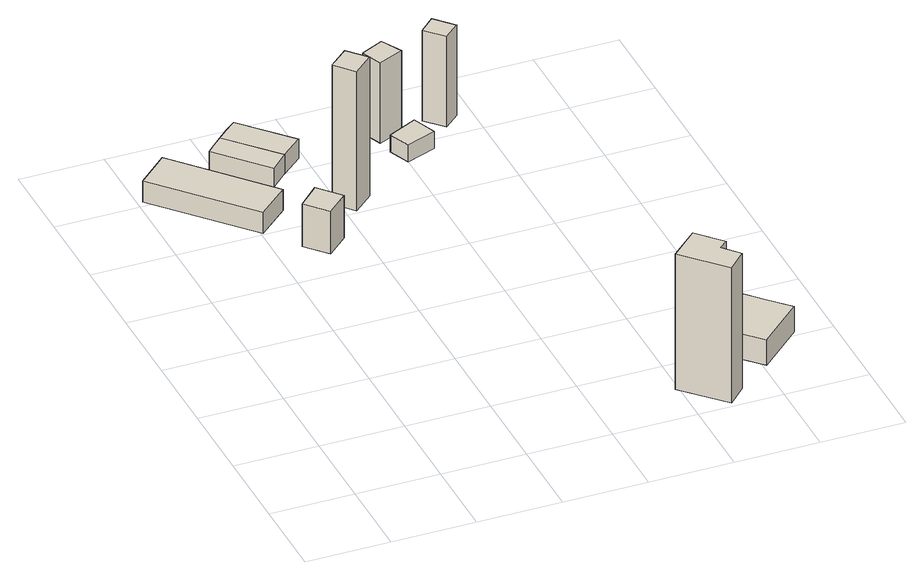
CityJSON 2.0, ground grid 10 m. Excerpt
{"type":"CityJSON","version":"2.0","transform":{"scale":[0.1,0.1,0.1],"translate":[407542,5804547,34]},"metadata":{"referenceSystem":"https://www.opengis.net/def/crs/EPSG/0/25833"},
"CityObjects":{
"building1":{"type":"Building","attributes":{"Gemeindeschluessel":"11000009","BezugspunktDach":"2200","function":"31001_2000","measuredHeight":2.65,"storeysAboveGround":1},"address":[{"country":"Germany","locality":"Berlin","thoroughfareNumber":"954 (10)","thoroughfareName":"Nuscheweg"}],"geometry":[{"type":"Solid","lod":"1","boundaries":[[[[0,1,2,3]],[[4,5,6,7]],[[4,7,3,2]],[[5,4,2,1]],[[6,5,1,0]],[[7,6,0,3]]]]}]},
"building2":{"type":"Building","attributes":{"Gemeindeschluessel":"11000009","BezugspunktDach":"2200","function":"31001_1010","measuredHeight":5.49,"storeysAboveGround":2},"address":[{"country":"Germany","locality":"Berlin","thoroughfareNumber":"954 (8)","thoroughfareName":"Nuscheweg"}],"geometry":[{"type":"Solid","lod":"1","boundaries":[[[[8,9,10,11]],[[12,13,14,15]],[[12,15,11,10]],[[13,12,10,9]],[[14,13,9,8]],[[15,14,8,11]]]]}]},
"building3":{"type":"Building","attributes":{"Gemeindeschluessel":"11000009","BezugspunktDach":"2200","function":"31001_2000","measuredHeight":2.89,"storeysAboveGround":1},"address":[{"country":"Germany","locality":"Berlin","thoroughfareNumber":"954 (12)","thoroughfareName":"Nuscheweg"}],"geometry":[{"type":"Solid","lod":"1","boundaries":[[[[16,17,18,19,20]],[[21,22,23,24,25]],[[21,25,20,19]],[[22,21,19,18]],[[23,22,18,17]],[[24,23,17,16]],[[25,24,16,20]]]]}]},
"building4":{"type":"Building","attributes":{"Gemeindeschluessel":"11000009","BezugspunktDach":"2200","function":"31001_1010","measuredHeight":3.04,"storeysAboveGround":1},"address":[{"country":"Germany","locality":"Berlin","thoroughfareNumber":"954 (11)","thoroughfareName":"Nuscheweg"}],"geometry":[{"type":"Solid","lod":"1","boundaries":[[[[17,26,27,28,18]],[[29,30,31,32,33]],[[29,33,18,28]],[[30,29,28,27]],[[31,30,27,26]],[[32,31,26,17]],[[33,32,17,18]]]]}]},
"building5":{"type":"Building","attributes":{"Gemeindeschluessel":"11000009","BezugspunktDach":"2200","function":"31001_1010","measuredHeight":17.95,"storeysAboveGround":1},"address":[{"country":"Germany","locality":"Berlin","thoroughfareNumber":"954 (9)","thoroughfareName":"Nuscheweg"}],"geometry":[{"type":"Solid","lod":"1","boundaries":[[[[34,35,36,37]],[[38,39,40,41]],[[38,41,37,36]],[[39,38,36,35]],[[40,39,35,34]],[[41,40,34,37]]]]}]},
"building6":{"type":"Building","attributes":{"Gemeindeschluessel":"11000009","BezugspunktDach":"2200","function":"31001_1010","measuredHeight":17.49,"storeysAboveGround":1},"address":[{"country":"Germany","locality":"Berlin","thoroughfareNumber":"955 (50)","thoroughfareName":"Nuscheweg"}],"geometry":[{"type":"Solid","lod":"1","boundaries":[[[[42,43,44,45,46,47]],[[48,49,50,51,52,53]],[[48,53,47,46]],[[49,48,46,45]],[[50,49,45,44]],[[51,50,44,43]],[[52,51,43,42]],[[53,52,42,47]]]]}]},
"building7":{"type":"Building","attributes":{"Gemeindeschluessel":"11000009","BezugspunktDach":"2200","function":"31001_1010","measuredHeight":10.38,"storeysAboveGround":1},"address":[{"country":"Germany","locality":"Berlin","thoroughfareNumber":"954 (15)","thoroughfareName":"Nuscheweg"}],"geometry":[{"type":"Solid","lod":"1","boundaries":[[[[54,55,56,57]],[[58,59,60,61]],[[58,61,57,56]],[[59,58,56,55]],[[60,59,55,54]],[[61,60,54,57]]]]}]},
"building8":{"type":"Building","attributes":{"Gemeindeschluessel":"11000009","BezugspunktDach":"2200","function":"31001_1010","measuredHeight":2.26,"storeysAboveGround":1},"address":[{"country":"Germany","locality":"Berlin","thoroughfareNumber":"954 (14)","thoroughfareName":"Nuscheweg"}],"geometry":[{"type":"Solid","lod":"1","boundaries":[[[[62,63,64,65]],[[66,67,68,69]],[[66,69,65,64]],[[67,66,64,63]],[[68,67,63,62]],[[69,68,62,65]]]]}]},
"building9":{"type":"Building","attributes":{"Gemeindeschluessel":"11000009","BezugspunktDach":"2200","function":"31001_1010","measuredHeight":4.16,"storeysAboveGround":1},"address":[{"country":"Germany","locality":"Berlin","thoroughfareNumber":"955 (51)","thoroughfareName":"Nuscheweg"}],"geometry":[{"type":"Solid","lod":"1","boundaries":[[[[70,71,72,73,74]],[[75,76,77,78,79]],[[75,79,74,73]],[[76,75,73,72]],[[77,76,72,71]],[[78,77,71,70]],[[79,78,70,74]]]]}]},
"building10":{"type":"Building","attributes":{"Gemeindeschluessel":"11000009","BezugspunktDach":"2200","function":"31001_1010","measuredHeight":11.65,"storeysAboveGround":1},"address":[{"country":"Germany","locality":"Berlin","thoroughfareNumber":"954 (17)","thoroughfareName":"Nuscheweg"}],"geometry":[{"type":"Solid","lod":"1","boundaries":[[[[80,81,82,83]],[[84,85,86,87]],[[84,87,83,82]],[[85,84,82,81]],[[86,85,81,80]],[[87,86,80,83]]]]}]}
},
"vertices":[
[102,501,38],[139,534,38],[43,641,38],[6,607,38],[43,641,11],[139,534,11],[102,501,11],[6,607,11],
[153,434,68],[178,457,68],[155,483,68],[130,459,68],[155,483,13],[178,457,13],[153,434,13],[130,459,13],
[147,578,36],[168,598,36],[116,655,36],[105,645,36],[95,635,36],[105,645,12],[116,655,12],[168,598,12],[147,578,12],[95,635,12],
[193,620,36],[141,677,36],[128,666,36],[128,666,11],[141,677,11],[193,620,11],[168,598,11],[116,655,11],
[211,501,192],[235,522,192],[215,544,192],[192,524,192],[215,544,12],[235,522,12],[211,501,12],[192,524,12],
[442,6,185],[463,28,185],[446,47,185],[456,56,185],[429,85,185],[396,54,185],[429,85,10],[456,56,10],[446,47,10],[463,28,10],[442,6,10],[396,54,10],
[285,612,116],[315,625,116],[302,650,116],[275,637,116],[302,650,12],[315,625,12],[285,612,12],[275,637,12],
[298,566,35],[334,579,35],[323,608,35],[288,591,35],[323,608,13],[334,579,13],[298,566,13],[288,591,13],
[503,55,46],[555,103,46],[531,128,46],[508,153,46],[455,105,46],[508,153,13],[531,128,13],[555,103,13],[503,55,13],[455,105,13],
[362,611,131],[380,627,131],[360,649,131],[342,632,131],[360,649,14],[380,627,14],[362,611,14],[342,632,14]
]}
